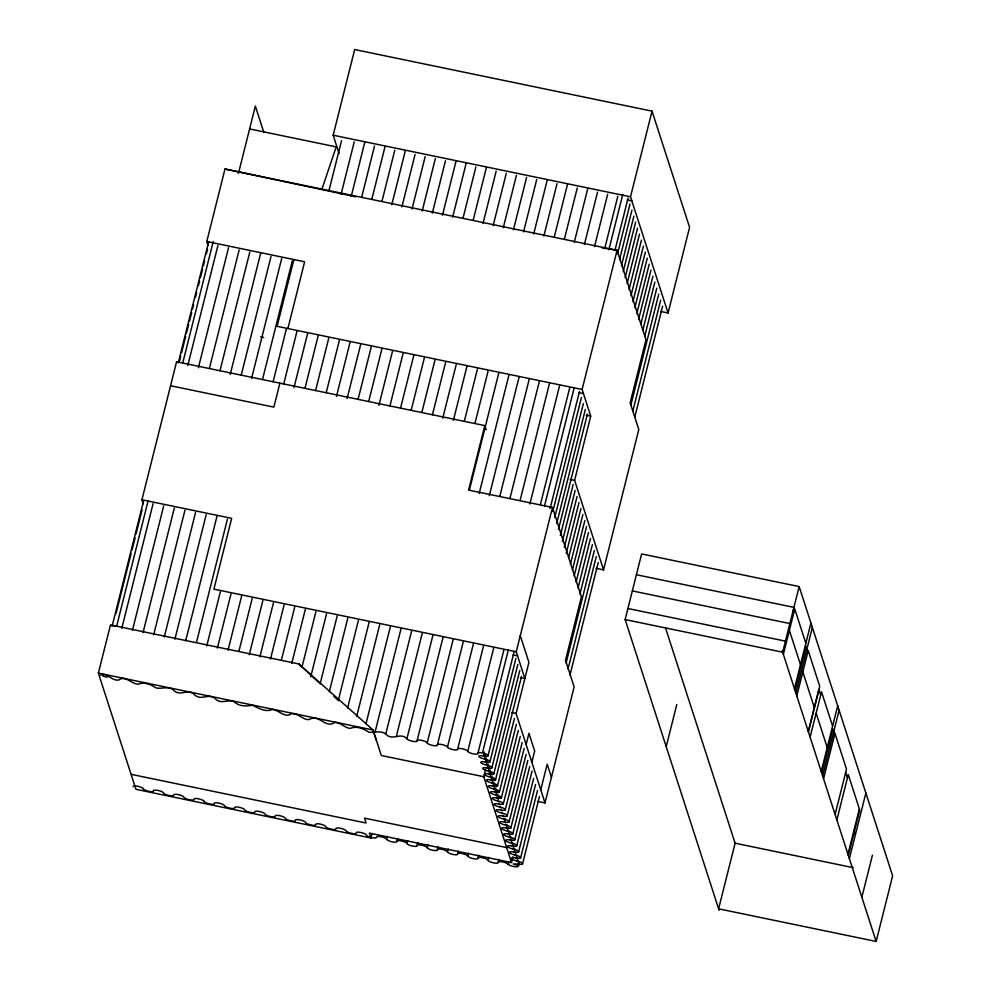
<?xml version="1.0" encoding="UTF-8"?>
<svg xmlns="http://www.w3.org/2000/svg" width="991" height="991" viewBox="0 0 991 991"><rect width="100%" height="100%" fill="white"/><g stroke="black" fill="none" stroke-linecap="round" stroke-linejoin="round"><path stroke-width="1.49" d="M100.624 675.168C106.904 671.712 111.971 681.659 118.945 679.95C124.903 674.97 131.518 683.827 137.935 684.248C144.042 681.56 150.644 684.385 156.417 688.076C162.784 689.018 169.771 685.177 175.172 691.656C181.886 695.707 188.897 688.163 194.818 695.087C201.594 700.798 207.875 693.217 214.799 698.172C220.374 705.158 227.397 698.915 233.913 701.616C239.475 706.843 246.202 706.187 252.432 705.258C258.973 708.181 265.65 712.628 272.314 709.432C278.731 709.853 285.346 718.698 291.304 713.718C298.588 712.256 304.955 722.935 311.385 718.512C319.263 715.985 324.168 725.685 332.096 723.864C337.758 718.983 344.174 728.311 350.356 728.36C356.463 725.672 363.065 728.496 368.85 732.188C375.205 733.142 382.117 729.302 387.58 735.706C394.294 739.744 400.711 732.436 406.917 738.716A5.24 1.35 14.1 0 0 412.479 741.268A5.24 1.35 14.1 0 0 417.062 740.822A5.24 1.35 14.1 0 1 421.646 740.364A5.24 1.35 14.1 0 1 427.195 742.916A5.24 1.35 14.1 0 0 432.745 745.467A5.24 1.35 14.1 0 0 437.328 745.021A5.24 1.35 14.1 0 1 441.912 744.563A5.24 1.35 14.1 0 1 447.474 747.115A5.24 1.35 14.1 0 0 453.023 749.667A5.24 1.35 14.1 0 0 457.607 749.221A5.24 1.35 14.1 0 1 462.19 748.762A5.24 1.35 14.1 0 1 467.752 751.314A5.24 1.35 14.1 0 0 473.302 753.866A5.24 1.35 14.1 0 0 477.885 753.42A5.24 1.35 14.1 0 1 482.468 752.962A5.24 1.35 14.1 0 1 488.018 755.514A5.24 1.35 14.1 0 1 483.435 755.972A5.24 1.35 14.1 0 0 478.851 756.418A5.24 1.35 14.1 0 0 484.413 758.97A5.24 1.35 14.1 0 1 489.963 761.522A5.24 1.35 14.1 0 1 485.379 761.98A5.24 1.35 14.1 0 0 480.796 762.426A5.24 1.35 14.1 0 0 486.346 764.978A5.24 1.35 14.1 0 1 491.908 767.529A5.24 1.35 14.1 0 1 487.324 767.988A5.24 1.35 14.1 0 0 482.741 768.434A5.24 1.35 14.1 0 0 488.29 770.986A5.24 1.35 14.1 0 1 493.852 773.537A5.24 1.35 14.1 0 1 489.269 773.996L490.012 770.998M98.369 673.112L110.472 624.937L298.836 663.958L373.062 730.008L381.3 755.501L483.769 776.721L511.505 862.554L369.358 833.109L370.931 837.99L135.928 789.307L98.369 673.112L373.062 730.008M143.249 503.862L141.924 499.761L176.584 361.752L484.797 425.597L486.16 429.797M208.11 245.632L206.785 241.519L224.994 169.015L355.794 196.813M112.07 626.374L143.658 500.628M178.244 362.917L208.705 241.668M116.083 613.367L131.134 553.424M132.1 549.819L135.123 537.816M136.027 533.938L142.06 509.956M179.606 360.712L180.734 356.215M181.576 352.61L185.713 336.122M186.469 333.125L188.736 324.131M189.479 321.134L191.672 312.685M192.489 309.142L193.629 304.646M195.512 297.151L196.639 292.667M198.46 285.668L199.587 281.171M200.405 277.678L202.598 269.168M203.415 265.687L204.542 261.19M206.425 253.696L207.553 249.199M148.192 500.529L116.616 626.275A5.24 1.35 14.1 0 0 114.138 625.953M182.79 362.817L213.238 241.569M121.794 628.22L153.085 503.639M187.77 365.568L217.933 245.495M238.41 173.536L255.344 106.099L263.866 132.484M132.422 630.412L163.713 505.844M198.386 367.76L228.549 247.7M143.038 632.617L174.329 508.036M209.386 368.466L239.165 249.893M153.655 634.81L184.945 510.241M220.002 370.659L249.794 252.098M164.271 637.015L195.561 512.446M230.246 374.363L260.782 252.792M174.899 639.207L206.19 514.639M241.247 375.056L271.026 256.496M204.146 801.385A5.24 1.35 14.1 0 0 198.596 798.833A5.24 1.35 14.1 0 0 194.013 799.279A5.24 1.35 14.1 0 1 189.43 799.737A5.24 1.35 14.1 0 1 183.88 797.185A5.24 1.35 14.1 0 0 178.318 794.633A5.24 1.35 14.1 0 0 173.735 795.079A5.24 1.35 14.1 0 1 169.151 795.538A5.24 1.35 14.1 0 1 163.602 792.986A5.24 1.35 14.1 0 0 158.04 790.434A5.24 1.35 14.1 0 0 153.456 790.88A5.24 1.35 14.1 0 1 148.873 791.338A5.24 1.35 14.1 0 1 143.323 788.786L143.348 788.675M185.676 640.756L217.202 515.394M251.553 378.5L281.667 258.614M196.528 642.168L227.447 519.098M262.504 379.516L292.283 260.955M293.869 259.555L277.096 326.312L582.113 389.488L590.723 416.121L574.607 480.301L603.544 569.862L596.074 568.314M339.083 153.506L333.174 135.21L354.691 49.55L652.028 111.141L689.587 227.335L668.07 312.995L660.588 311.447M206.772 645.872L220.349 591.838M273.12 381.721L286.312 329.185M287.873 328.541L304.646 261.785L206.785 241.519M279.883 383.158L273.863 407.128L170.563 385.734M328.876 191.028L341.536 140.635M217.388 648.064L230.965 594.043M283.736 383.926L296.941 331.39M341.065 194.261L354.245 141.824M228.004 650.269L241.581 596.235M293.98 387.617L307.557 333.595M351.21 196.367L364.75 142.431M239.004 650.963L252.197 598.44M304.98 388.323L318.173 335.788M204.196 801.335L204.171 801.446A5.24 1.35 14.1 0 0 209.72 803.998A5.24 1.35 14.1 0 0 214.304 803.54A5.24 1.35 14.1 0 1 218.887 803.094A5.24 1.35 14.1 0 1 224.449 805.646A5.24 1.35 14.1 0 0 229.999 808.198A5.24 1.35 14.1 0 0 234.582 807.739A5.24 1.35 14.1 0 1 239.165 807.293A5.24 1.35 14.1 0 1 244.715 809.845A5.24 1.35 14.1 0 0 250.277 812.397A5.24 1.35 14.1 0 0 254.86 811.939A5.24 1.35 14.1 0 1 259.444 811.493A5.24 1.35 14.1 0 1 264.993 814.045A5.24 1.35 14.1 0 0 270.555 816.596A5.24 1.35 14.1 0 0 275.139 816.138A5.24 1.35 14.1 0 1 279.722 815.692A5.24 1.35 14.1 0 1 285.272 818.244A5.24 1.35 14.1 0 0 290.821 820.796A5.24 1.35 14.1 0 0 295.405 820.337A5.24 1.35 14.1 0 1 299.988 819.891A5.24 1.35 14.1 0 1 305.55 822.443A5.24 1.35 14.1 0 0 311.1 824.995A5.24 1.35 14.1 0 0 315.683 824.537A5.24 1.35 14.1 0 1 320.266 824.091A5.24 1.35 14.1 0 1 325.828 826.643A5.24 1.35 14.1 0 0 331.378 829.194A5.24 1.35 14.1 0 0 335.961 828.736A5.24 1.35 14.1 0 1 340.545 828.29A5.24 1.35 14.1 0 1 346.094 830.842A5.24 1.35 14.1 0 0 351.656 833.394A5.24 1.35 14.1 0 0 356.24 832.935A5.24 1.35 14.1 0 1 360.823 832.49A5.24 1.35 14.1 0 1 366.373 835.041A5.24 1.35 14.1 0 0 370.622 837.333L371.947 837.655A5.24 1.35 14.1 0 0 376.53 837.197A5.24 1.35 14.1 0 1 381.114 836.751A5.24 1.35 14.1 0 1 386.676 839.303A5.24 1.35 14.1 0 0 393.526 842.077L394.691 842.177A5.24 1.35 14.1 0 0 396.809 841.396A5.24 1.35 14.1 0 1 401.392 840.95A5.24 1.35 14.1 0 1 406.942 843.502A5.24 1.35 14.1 0 0 412.504 846.054A5.24 1.35 14.1 0 0 417.087 845.596A5.24 1.35 14.1 0 1 421.671 845.15A5.24 1.35 14.1 0 1 427.22 847.701A5.24 1.35 14.1 0 0 432.782 850.253A5.24 1.35 14.1 0 0 437.365 849.795A5.24 1.35 14.1 0 1 441.949 849.349A5.24 1.35 14.1 0 1 447.498 851.901A5.24 1.35 14.1 0 0 453.048 854.453A5.24 1.35 14.1 0 0 457.631 853.994A5.24 1.35 14.1 0 1 462.215 853.548A5.24 1.35 14.1 0 1 467.777 856.1A5.24 1.35 14.1 0 0 473.326 858.652A5.24 1.35 14.1 0 0 477.91 858.194A5.24 1.35 14.1 0 1 482.493 857.748A5.24 1.35 14.1 0 1 488.055 860.299A5.24 1.35 14.1 0 0 493.605 862.851A5.24 1.35 14.1 0 0 498.188 862.393A5.24 1.35 14.1 0 1 502.771 861.947A5.24 1.35 14.1 0 1 508.321 864.499A5.376 1.387 14.1 0 0 514.056 866.592A5.376 1.387 14.1 0 0 518.219 866.245L518.132 865.948M361.715 196.974L374.511 146.024M249.249 654.667L262.826 600.633M315.596 390.516L328.789 337.993M371.86 199.067L385.028 146.631M259.865 656.872L273.442 602.838M326.212 392.721L339.418 340.186M381.993 201.173L394.79 150.223M270.481 659.065L284.058 605.03M336.457 396.412L350.034 342.39M391.755 204.765L405.307 150.83M281.481 659.771L294.674 607.235M347.073 398.617L360.65 344.583M401.9 206.871L415.068 154.423M291.726 663.462L305.302 609.44M358.073 399.311L371.266 346.788M412.033 208.965L425.201 156.528M301.97 667.166L315.918 611.633M368.689 401.516L381.894 348.981M422.166 211.071L435.346 158.622M310.703 676.865L326.535 613.838M378.934 405.22L392.51 351.186M432.311 213.164L445.479 160.728M320.192 683.567L337.151 616.03M389.934 405.914L403.126 353.391M442.444 215.27L455.996 161.335M329.297 691.78L347.779 618.235M400.55 408.119L413.743 355.583M452.614 217.24L466.142 163.391M338.414 699.98L358.395 620.428M411.166 410.311L424.371 357.788M463.082 217.909L475.878 166.971M347.544 708.243L369.16 622.051M421.807 412.578L435.037 359.795M473.252 219.891L486.395 167.529M356.661 716.443L379.652 624.887M432.435 414.771L445.628 362.248M483.013 223.483L496.157 171.133M365.952 723.925L390.417 626.51M442.742 418.214L456.294 364.254M493.146 225.576L506.302 173.227M375.056 732.114L401.033 628.715M453.358 420.407L466.91 366.459M503.292 227.682L516.435 175.333M385.685 734.319L411.649 630.92M464.358 421.113L477.526 368.664M513.425 229.776L526.58 177.426M370.931 837.99L372.046 833.518M396.301 736.511L422.277 633.113M474.974 423.306L488.142 370.857M523.558 231.882L536.713 179.532M484.797 425.597L468.594 490.087L552.482 507.454L581.395 596.929L565.514 660.167L574.148 686.899L545 802.945L537.531 801.397M406.917 738.716L432.894 635.318M469.4 489.95L498.77 373.062M533.703 233.987L547.23 180.127M386.676 839.303L387.407 836.367M417.062 740.822L443.027 637.411M479.161 493.543L508.903 375.155M543.836 236.081L556.992 183.731M396.809 841.396L397.552 838.46M427.195 742.916L453.172 639.517M489.306 495.649L519.036 377.261M554.353 236.688L567.496 184.326M406.942 843.502L407.685 840.566M437.328 745.021L463.305 641.611M499.823 496.243L529.182 379.355M564.486 238.781L577.27 187.931M417.087 845.596L417.818 842.66M447.474 747.115L473.438 643.716M509.956 498.349L539.315 381.461M574.247 242.386L587.774 188.525M427.22 847.701L427.963 844.766M457.607 749.221L483.583 645.81M520.089 500.443L549.46 383.554M584.393 244.48L597.536 192.13M437.365 849.795L438.096 846.859M467.752 751.314L493.716 647.916M529.851 504.047L559.593 385.66M594.526 246.586L607.681 194.224M447.498 851.901L448.242 848.965M477.885 753.42L503.862 650.009M540.368 504.642L569.726 387.754M604.671 248.679L617.814 196.329M482.704 752.045L508.321 650.009M544.505 505.98L574.284 387.444M608.846 249.843L622.769 194.422M457.631 853.994L458.375 851.058M483.435 755.972L484.426 752.045M484.413 758.97L485.392 755.043M485.379 761.98L486.37 758.053M487.981 755.873L513.957 652.412M550.116 508.47L579.487 391.519M614.891 250.587L628.071 198.101M486.346 764.978L487.337 761.051M483.769 776.721L485.64 769.289M520.386 677.559L524.871 678.488L516.237 651.756L552.482 507.454M582.113 389.488L617.071 250.314L224.994 169.015M668.07 312.995L630.511 196.8L652.028 111.141M487.324 767.988L488.303 764.061M489.913 761.881L515.902 658.42M552.817 511.48L581.432 397.527M617.963 252.086L630.016 204.109M488.29 770.986L489.281 767.059M467.777 856.1L468.508 853.164M490.05 770.032L489.059 773.946A5.24 1.35 14.1 0 0 484.475 774.405A5.24 1.35 14.1 0 0 490.037 776.956A5.24 1.35 14.1 0 1 495.587 779.508A5.24 1.35 14.1 0 1 491.003 779.967A5.24 1.35 14.1 0 0 486.42 780.413A5.24 1.35 14.1 0 0 491.982 782.964A5.24 1.35 14.1 0 1 497.532 785.516A5.24 1.35 14.1 0 1 492.948 785.974A5.24 1.35 14.1 0 0 488.365 786.42A5.24 1.35 14.1 0 0 493.914 788.972A5.24 1.35 14.1 0 1 499.476 791.524A5.24 1.35 14.1 0 1 494.893 791.982A5.24 1.35 14.1 0 0 490.31 792.428A5.24 1.35 14.1 0 0 495.859 794.98A5.24 1.35 14.1 0 1 501.409 797.532A5.24 1.35 14.1 0 1 496.825 797.99A5.24 1.35 14.1 0 0 492.242 798.436A5.24 1.35 14.1 0 0 497.804 800.988A5.24 1.35 14.1 0 1 503.354 803.54A5.24 1.35 14.1 0 1 498.77 803.998A5.24 1.35 14.1 0 0 494.187 804.444A5.24 1.35 14.1 0 0 499.749 806.996A5.24 1.35 14.1 0 1 505.299 809.548A5.24 1.35 14.1 0 1 500.715 810.006A5.24 1.35 14.1 0 0 496.132 810.452A5.24 1.35 14.1 0 0 501.681 813.004A5.24 1.35 14.1 0 1 507.243 815.556A5.24 1.35 14.1 0 1 502.66 816.014A5.24 1.35 14.1 0 0 498.077 816.46A5.24 1.35 14.1 0 0 503.626 819.012A5.24 1.35 14.1 0 1 509.176 821.564A5.24 1.35 14.1 0 1 504.592 822.022L505.348 819.024M491.858 767.889L517.847 664.428M554.749 517.488L583.377 403.535M619.536 259.605L631.961 210.117M490.037 776.956L491.016 773.03M491.003 779.967L491.994 776.04M493.803 773.897L519.792 670.436M556.694 523.496L585.322 409.543M621.468 265.613L633.906 216.125M491.982 782.964L492.961 779.037M492.948 785.974L493.939 782.048M495.537 779.867L521.526 676.407M558.441 529.467L587.44 414.015M623.215 271.571L635.64 222.095M493.914 788.972L494.905 785.045M477.91 858.194L478.653 855.258M494.893 791.982L495.872 788.056M497.482 785.875L514.428 718.401M560.373 535.474L573.182 484.5M625.16 277.579L637.585 228.103M545 802.945L516.088 713.47L528.921 662.36L520.287 635.64M495.859 794.98L496.85 791.053M496.825 797.99L497.816 794.064M499.427 791.883L516.373 724.409M562.318 541.482L575.127 490.508M627.105 283.587L639.529 234.111M497.804 800.988L498.783 797.061M498.77 803.998L499.006 803.069M501.372 797.891L518.318 730.417M564.263 547.49L577.072 496.516M629.037 289.595L641.474 240.119M499.749 806.996L499.972 806.079M488.055 860.299L488.786 857.364M500.715 810.006L500.95 809.077M503.304 803.899L520.263 736.424M566.208 553.498L579.004 502.524M630.982 295.603L643.407 246.127M501.681 813.004L501.917 812.087M502.66 816.014L502.883 815.085M505.249 809.907L522.195 742.432M568.524 558.007L580.949 508.532M632.927 301.623L645.352 252.135M503.626 819.012L503.862 818.095M504.63 821.056L504.394 821.985A5.24 1.35 14.1 0 0 499.811 822.431A5.24 1.35 14.1 0 0 505.373 824.983A5.24 1.35 14.1 0 1 510.922 827.535A5.24 1.35 14.1 0 1 506.339 827.993A5.24 1.35 14.1 0 0 502.053 828.86L502.685 829.331A5.24 1.35 14.1 0 0 507.305 830.991A5.24 1.35 14.1 0 1 512.867 833.542A5.24 1.35 14.1 0 1 508.284 834.001A5.24 1.35 14.1 0 0 503.701 834.447A5.24 1.35 14.1 0 0 509.25 836.999A5.24 1.35 14.1 0 1 514.812 839.55A5.24 1.35 14.1 0 1 510.229 840.009A5.24 1.35 14.1 0 0 505.645 840.455A5.24 1.35 14.1 0 0 511.195 843.007A5.24 1.35 14.1 0 1 516.745 845.558A5.24 1.35 14.1 0 1 512.161 846.017A5.24 1.35 14.1 0 0 507.578 846.463A5.24 1.35 14.1 0 0 513.14 849.014A5.24 1.35 14.1 0 1 518.689 851.566A5.24 1.35 14.1 0 1 514.106 852.025A5.24 1.35 14.1 0 0 509.523 852.471A5.24 1.35 14.1 0 0 515.072 855.022A5.24 1.35 14.1 0 1 520.634 857.574A5.24 1.35 14.1 0 1 516.051 858.033A5.24 1.35 14.1 0 0 511.467 858.479A5.24 1.35 14.1 0 0 517.017 861.03A5.24 1.35 14.1 0 1 522.579 863.582A5.24 1.35 14.1 0 1 517.996 864.041L513.227 863.929L518.603 865.911L519.346 862.913M507.194 815.915L524.14 748.44M570.469 564.015L582.894 514.54M634.872 307.631L647.296 258.143M505.373 824.983L505.596 824.054M526.134 744.551L528.959 733.278L534.682 750.992L531.857 762.252M506.339 827.993L507.095 824.983M498.188 862.393L498.931 859.457M509.139 821.923L526.085 754.448M572.402 570.023L584.839 520.548M636.804 313.639L649.241 264.151M507.305 830.991L508.061 827.993M508.284 834.001L509.04 831.003M510.873 827.894L527.819 760.419M574.148 575.994L586.573 526.518M638.551 319.598L650.976 270.122M509.25 836.999L510.006 834.001M510.229 840.009L510.972 837.011M512.818 833.902L529.764 766.427M576.093 582.002L588.518 532.526M640.867 324.107L652.92 276.13M511.195 843.007L511.951 840.009M512.161 846.017L512.917 843.019M508.321 864.499L509.064 861.563M514.763 839.91L532.08 770.936M578.038 588.01L590.463 538.534M642.812 330.114L654.865 282.138M513.14 849.014L513.895 846.017M511.505 862.554L512.991 856.682M514.106 852.025L514.862 849.027M516.707 845.918L533.654 778.443M579.97 594.018L592.407 544.542M644.757 336.122L656.798 288.146M515.072 855.022L515.828 852.025M516.051 858.033L516.807 855.035M518.64 851.926L535.586 784.451M566.096 663.004L594.34 550.55M630.871 405.108L658.742 294.154M517.017 861.03L517.773 858.033M517.996 864.041L518.739 861.043M520.585 857.933L537.531 790.459M568.041 669.012L596.285 556.558M632.815 411.116L660.687 300.162M540.752 789.802L547.193 764.172L551.442 777.316M522.53 863.941L539.476 796.467M569.986 675.02L598.23 562.566M634.76 417.124L662.632 306.169M603.544 569.862L638.786 429.549L630.152 402.829L645.983 339.789L617.071 250.314L601.822 247.8M719.119 910.37L625.148 619.573L641.623 553.944L799.155 586.573L892.631 875.833L876.143 941.45L718.624 908.821L735.099 843.205L665.345 627.365M666.212 746.632L676.766 704.576M799.155 586.573L782.667 652.202L625.148 619.573M783.361 654.345L794.757 608.97L805.807 643.184M794.46 688.683L810.935 623.066M794.943 690.194L806.03 646.07L807.888 651.818M795.872 693.068L812.36 627.452M796.801 695.942L808.198 650.579L819.743 686.317L808.359 731.68L818.888 689.525L820.684 695.075M810.118 737.131L821.514 691.768L832.564 725.969M821.217 771.481L837.692 705.852M821.7 772.98L832.787 728.856L834.645 734.616M822.629 775.866L839.117 710.237M823.558 778.74L834.955 733.377L846.5 769.103L835.103 814.478M836.875 819.929L848.271 774.566L859.717 810.006L848.321 855.369M847.974 854.267L859.37 808.904M849.386 858.652L865.874 793.035M861.86 897.264L872.427 855.208M321.889 189.269L336.209 146.879L249.608 128.941M333.174 135.21L630.511 196.8M627.365 199.984L631.837 200.913M578.955 392.671L583.439 393.6M260.658 336.853L263.668 337.485M586.238 415.192L590.723 416.121M570.122 479.371L574.607 480.301M636.408 574.743L793.927 607.372M632.332 590.921L789.864 623.55M141.924 499.761L231.671 518.343L213.895 589.137L516.237 651.756M627.922 608.511L785.442 641.14M513.078 654.94L517.562 655.869M511.604 712.541L516.088 713.47M735.099 843.205L853.251 867.67M506.674 847.578L364.515 818.132L366.088 823.013L131.085 774.33M320.328 683.852L298.836 663.958L301.933 667.389M333.905 696.413L338.439 700.6M372.789 729.958L376.469 740.525M793.234 610.134L793.927 612.277M845.645 772.323L847.441 777.873M789.381 630.363L800.431 664.565M802.821 671.972L814.379 707.71M816.138 713.161L827.188 747.363M853.994 830.297L855.406 834.682M782.159 650.641L876.143 941.45M617.071 250.314L618.396 254.427M133.19 786.681A5.24 1.35 14.1 0 1 134.33 785.925L135.296 785.913A5.24 1.35 14.1 0 1 143.323 788.786M107.746 676.642A2.589 0.669 14.1 0 1 105.492 676.865A2.589 0.669 14.1 0 1 102.742 675.602"/></g></svg>
